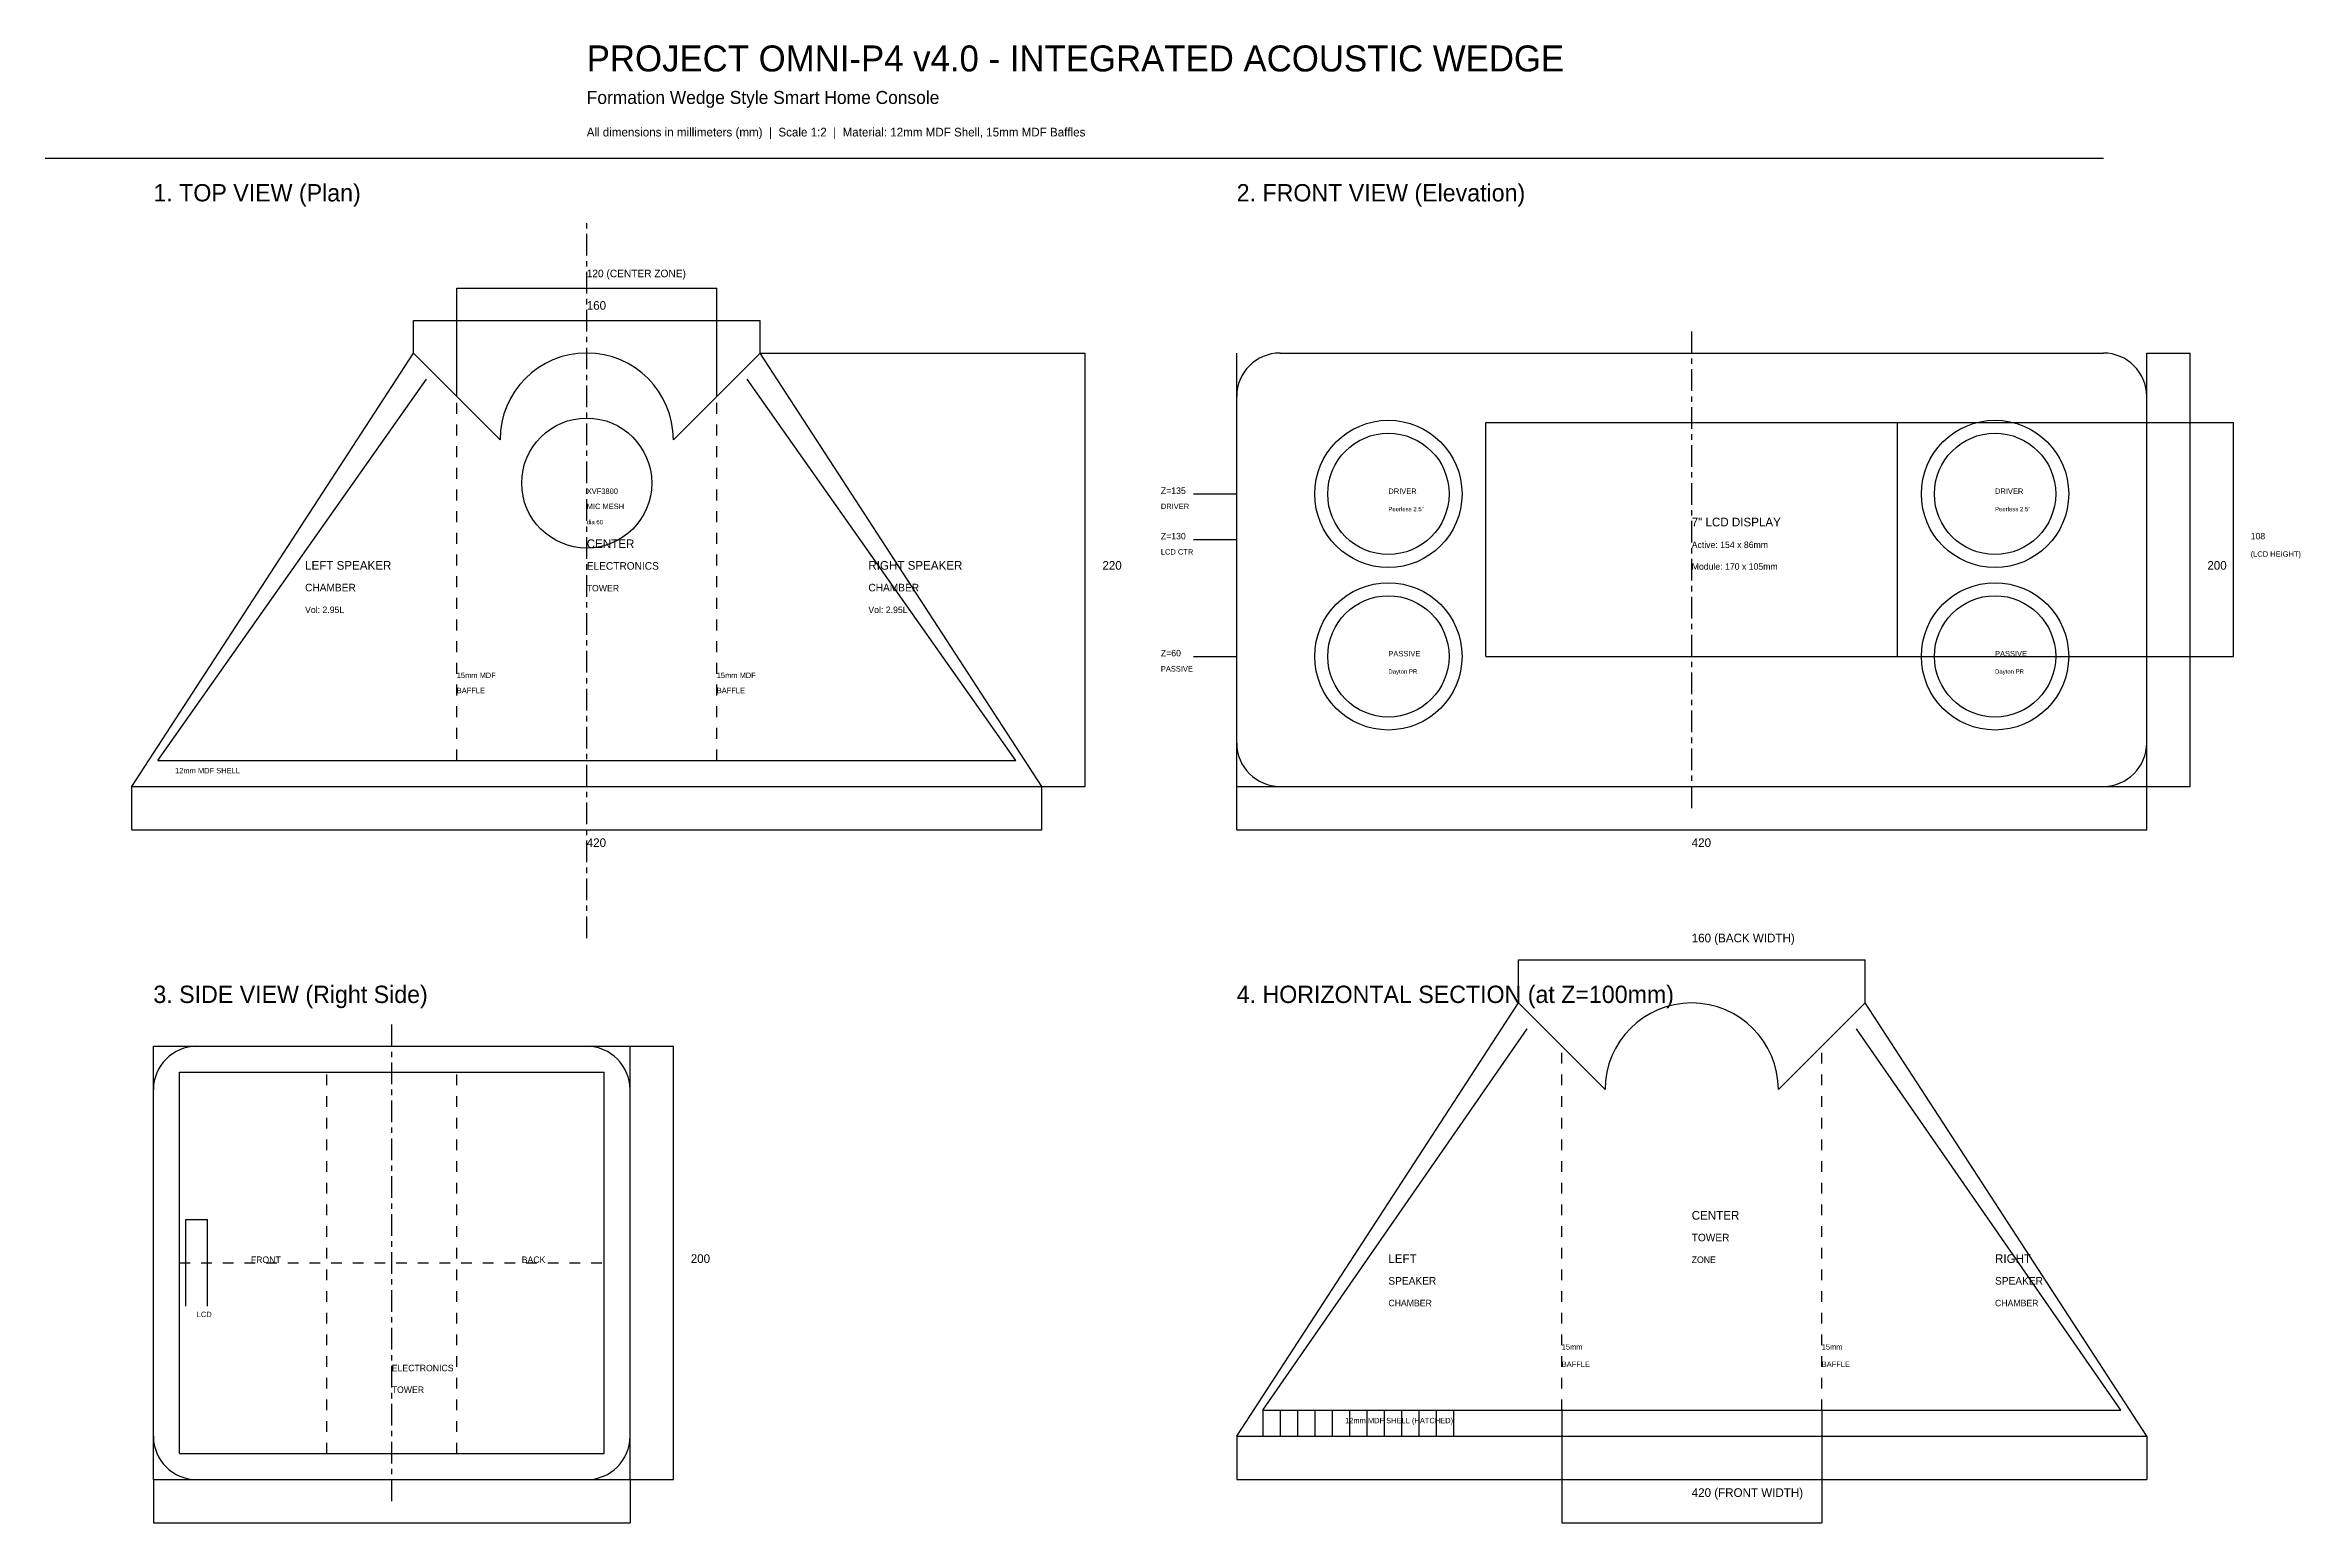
# Model space of a CAD drawing. Header units: millimetres. Extents: x -250 to 790, y -796 to 362.
# Drawn here: x -250 to 790, y -320 to 362 of the extents above; entities that cross this region are included whole.
import ezdxf

# ---------------------------------------------------------------- set-up
doc = ezdxf.new("R2010")
doc.units = ezdxf.units.MM
doc.linetypes.add('CENTER', pattern=[17.5, 10, -2.5, 2.5, -2.5])
doc.linetypes.add('DASHED', pattern=[10, 5, -5])
for name, color, linetype in [('ANNOTATION', 5, 'CONTINUOUS'), ('CENTER', 1, 'CENTER'), ('DIMENSION', 3, 'CONTINUOUS'), ('HATCH', 8, 'CONTINUOUS'), ('HIDDEN', 8, 'DASHED'), ('OUTLINE', 7, 'CONTINUOUS'), ('THIN', 8, 'CONTINUOUS'), ('TITLE', 7, 'CONTINUOUS')]:
    doc.layers.add(name, color=color, linetype=linetype)

msp = doc.modelspace()

# ---------------------------------------------------------------- linework, layer by layer
at = {"layer": 'CENTER'}
for p, q in [((0, -50), (0, 280)), ((510, 10), (510, 230)), ((-90, -310), (-90, -90))]:
    msp.add_line(p, q, dxfattribs=at)
at = {"layer": 'DIMENSION'}
for p, q in [((-60, 250), (60, 250)), ((-60, 200), (-60, 250)), ((60, 200), (60, 250)), ((-80, 235), (80, 235)), ((-80, 220), (-80, 235)), ((80, 220), (80, 235)), ((80, 220), (230, 220)), ((230, 20), (230, 220)), ((720, 220), (740, 220)), ((740, 20), (740, 220)), ((605, 188), (760, 188)), ((760, 80), (760, 188)), ((280, 155), (300, 155)), ((280, 134), (300, 134)), ((280, 80), (300, 80)), ((605, 80), (760, 80)), ((-210, 0), (-210, 20)), ((210, 0), (210, 20)), ((210, 20), (230, 20)), ((300, 0), (300, 20)), ((720, 0), (720, 20)), ((720, 20), (740, 20)), ((-210, 0), (210, 0)), ((300, 0), (720, 0)), ((430, -60), (590, -60)), ((430, -80), (430, -60)), ((590, -80), (590, -60)), ((20, -100), (40, -100)), ((40, -300), (40, -100)), ((450, -268), (450, -320)), ((570, -268), (570, -320)), ((300, -280), (300, -300)), ((720, -280), (720, -300)), ((-200, -300), (-200, -320)), ((20, -300), (20, -320)), ((20, -300), (40, -300)), ((300, -300), (720, -300)), ((-200, -320), (20, -320)), ((450, -320), (570, -320))]:
    msp.add_line(p, q, dxfattribs=at)
at = {"layer": 'HATCH'}
for p, q in [((312, -268), (312, -280)), ((320, -268), (320, -280)), ((328, -268), (328, -280)), ((336, -268), (336, -280)), ((344, -268), (344, -280)), ((352, -268), (352, -280)), ((360, -268), (360, -280)), ((368, -268), (368, -280)), ((376, -268), (376, -280)), ((384, -268), (384, -280)), ((392, -268), (392, -280)), ((400, -268), (400, -280))]:
    msp.add_line(p, q, dxfattribs=at)
at = {"layer": 'HIDDEN'}
for p, q in [((-60, 32), (-60, 200)), ((60, 32), (60, 200)), ((450, -268), (450, -100)), ((570, -268), (570, -100)), ((-120, -288), (-120, -112)), ((-60, -288), (-60, -112)), ((-188, -200), (8, -200))]:
    msp.add_line(p, q, dxfattribs=at)
at = {"layer": 'OUTLINE'}
for p, q in [((-210, 20), (-80, 220)), ((-40, 180), (-80, 220)), ((40, 180), (80, 220)), ((210, 20), (80, 220)), ((300, 20), (300, 220)), ((320, 220), (700, 220)), ((720, 20), (720, 220)), ((-210, 20), (210, 20)), ((300, 20), (720, 20)), ((300, -280), (430, -80)), ((470, -120), (430, -80)), ((550, -120), (590, -80)), ((720, -280), (590, -80)), ((-200, -300), (-200, -100)), ((-200, -100), (20, -100)), ((20, -300), (20, -100)), ((300, -280), (720, -280)), ((-200, -300), (20, -300))]:
    msp.add_line(p, q, dxfattribs=at)
for centre, radius, start, end in [((0, 180), 40, 0, 180), ((320, 200), 20, 90, 180), ((700, 200), 20, 0, 90), ((320, 40), 20, 180, 270), ((700, 40), 20, 270, 360), ((510, -120), 40, 0, 180), ((-180, -120), 20, 90, 180), ((0, -120), 20, 0, 90), ((-180, -280), 20, 180, 270), ((0, -280), 20, 270, 360)]:
    msp.add_arc(centre, radius, start, end, dxfattribs=at)
at = {"layer": 'THIN'}
for p, q in [((-198, 32), (-74, 208)), ((198, 32), (74, 208)), ((415, 80), (415, 188)), ((415, 188), (605, 188)), ((605, 80), (605, 188)), ((415, 80), (605, 80)), ((-198, 32), (198, 32)), ((312, -268), (434, -92)), ((708, -268), (586, -92)), ((-188, -112), (8, -112)), ((-188, -288), (-188, -112)), ((8, -288), (8, -112)), ((-185, -220), (-185, -180)), ((-185, -180), (-175, -180)), ((-175, -220), (-175, -180)), ((312, -268), (708, -268)), ((-188, -288), (8, -288))]:
    msp.add_line(p, q, dxfattribs=at)
for centre, radius in [((0, 160), 30), ((370, 155), 34), ((650, 155), 34), ((370, 155), 28), ((650, 155), 28), ((370, 80), 34), ((370, 80), 28), ((650, 80), 34), ((650, 80), 28)]:
    msp.add_circle(centre, radius, dxfattribs=at)
at = {"layer": 'TITLE'}
msp.add_line((-250, 310), (700, 310), dxfattribs=at)

# ---------------------------------------------------------------- texts
at = {"layer": 'ANNOTATION'}
for s, height, p in [('XVF3800', 2.5, (0, 155)), ('DRIVER', 2.5, (370, 155)), ('DRIVER', 2.5, (650, 155)), ('MIC MESH', 2.5, (0, 148)), ('Peerless 2.5"', 2, (370, 147)), ('Peerless 2.5"', 2, (650, 147)), ('dia.60', 2, (0, 141)), ('7" LCD DISPLAY', 4, (510, 140)), ('CENTER', 4, (0, 130)), ('Active: 154 x 86mm', 3, (510, 130)), ('LEFT SPEAKER', 4, (-130, 120)), ('ELECTRONICS', 3.5, (0, 120)), ('RIGHT SPEAKER', 4, (130, 120)), ('Module: 170 x 105mm', 3, (510, 120)), ('CHAMBER', 3.5, (-130, 110)), ('TOWER', 3, (0, 110)), ('CHAMBER', 3.5, (130, 110)), ('Vol: 2.95L', 3, (-130, 100)), ('Vol: 2.95L', 3, (130, 100)), ('Dayton PR', 2, (370, 72)), ('PASSIVE', 2.5, (370, 80)), ('Dayton PR', 2, (650, 72)), ('PASSIVE', 2.5, (650, 80)), ('15mm MDF', 2.5, (-60, 70)), ('BAFFLE', 2.5, (-60, 63)), ('15mm MDF', 2.5, (60, 70)), ('BAFFLE', 2.5, (60, 63)), ('12mm MDF SHELL', 2.5, (-190, 26)), ('CENTER', 4, (510, -180)), ('TOWER', 3.5, (510, -190)), ('FRONT', 3, (-155, -200)), ('BACK', 3, (-30, -200)), ('LEFT', 4, (370, -200)), ('ZONE', 3, (510, -200)), ('RIGHT', 4, (650, -200)), ('SPEAKER', 3.5, (370, -210)), ('SPEAKER', 3.5, (650, -210)), ('CHAMBER', 3, (370, -220)), ('CHAMBER', 3, (650, -220)), ('LCD', 2.5, (-180, -225)), ('15mm', 2.5, (450, -240)), ('15mm', 2.5, (570, -240)), ('ELECTRONICS', 3, (-90, -250)), ('BAFFLE', 2.5, (450, -248)), ('BAFFLE', 2.5, (570, -248)), ('TOWER', 3, (-90, -260)), ('12mm MDF SHELL (HATCHED)', 2.5, (350, -274))]:
    msp.add_text(s, height=height, dxfattribs=at).set_placement(p)
at = {"layer": 'DIMENSION'}
for s, height, p in [('120 (CENTER ZONE)', 3.5, (0, 255)), ('160', 4, (0, 240)), ('Z=135', 3, (265, 155)), ('DRIVER', 2.5, (265, 148)), ('Z=130', 3, (265, 134)), ('108', 3, (768, 134)), ('LCD CTR', 2.5, (265, 127)), ('(LCD HEIGHT)', 2.5, (768, 126)), ('220', 4, (238, 120)), ('200', 4, (748, 120)), ('Z=60', 3, (265, 80)), ('PASSIVE', 2.5, (265, 73)), ('420', 4, (0, -8)), ('420', 4, (510, -8)), ('160 (BACK WIDTH)', 4, (510, -52)), ('200', 4, (48, -200)), ('420 (FRONT WIDTH)', 4, (510, -308))]:
    msp.add_text(s, height=height, dxfattribs=at).set_placement(p)
at = {"layer": 'TITLE'}
for s, height, p in [('PROJECT OMNI-P4 v4.0 - INTEGRATED ACOUSTIC WEDGE', 12, (0, 350)), ('Formation Wedge Style Smart Home Console', 6, (0, 335)), ('All dimensions in millimeters (mm)  |  Scale 1:2  |  Material: 12mm MDF Shell, 15mm MDF Baffles', 4, (0, 320)), ('1. TOP VIEW (Plan)', 8, (-200, 290)), ('2. FRONT VIEW (Elevation)', 8, (300, 290)), ('3. SIDE VIEW (Right Side)', 8, (-200, -80)), ('4. HORIZONTAL SECTION (at Z=100mm)', 8, (300, -80))]:
    msp.add_text(s, height=height, dxfattribs=at).set_placement(p)

doc.saveas('drawing.dxf')
